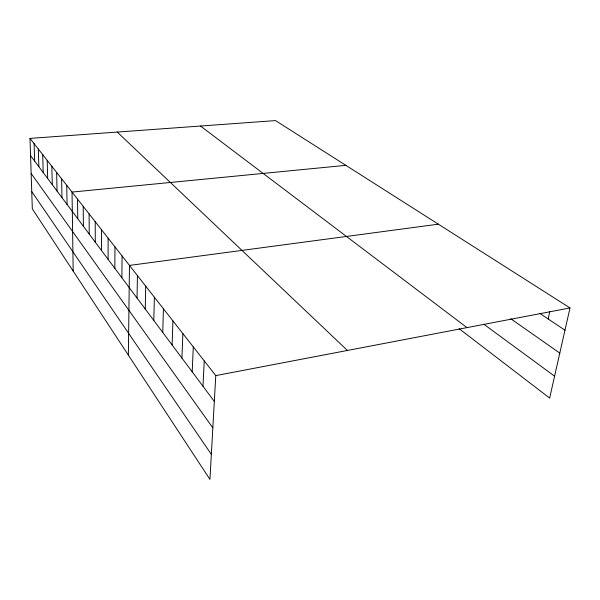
<?xml version="1.0" encoding="UTF-8"?>
<svg xmlns="http://www.w3.org/2000/svg" width="600" height="600" viewBox="0 0 600 600"><rect width="100%" height="100%" fill="white"/><g stroke="black" fill="none" stroke-linecap="round" stroke-linejoin="round"><path stroke-width="0.9" d="M108.083 259.305L108.127 238.155M114.847 268.358L114.96 246.885M121.882 277.77L122.078 255.968M128.363 355.147L129.472 265.418L438.345 224.183M137.055 298.065L137.422 275.565M145.252 309.022L145.718 286.155M153.81 320.468L154.38 297.218M162.75 332.43L163.44 308.79M172.11 344.955L172.928 320.903M181.913 358.065L182.865 333.593M192.195 371.812L193.298 346.913M202.98 386.243L204.255 360.9M30 138.398L215.775 375.608L209.94 479.408L32.318 208.837L30 138.398L275.513 120.593L570 307.942L549.645 398.07L459.18 328.733M548.168 318.975L549.743 311.678M215.775 375.608L570 307.942M345.855 165.345L72.037 192.075L73.177 271.08M539.722 313.335L564.975 330.202M510.75 318.735L559.8 353.108M483.945 324.308L554.588 376.178M200.498 126.03L466.987 327.623M117.255 132.067L347.438 350.46M30.562 155.625L214.32 401.408M31.155 173.475L212.835 427.853M31.747 191.558L211.343 454.357M34.102 143.64L34.65 161.085M38.34 149.04L38.858 166.71M42.705 154.613L43.193 172.515M47.205 160.365L47.662 178.5M51.847 166.297L52.282 184.672M56.648 172.425L57.045 191.047M61.613 178.755L61.965 197.625M66.735 185.303L67.058 204.435M77.528 199.08L77.76 218.752M83.213 206.34L83.392 226.29M89.1 213.862L89.235 234.097M95.205 221.663L95.287 242.19M101.542 229.755L101.565 250.59"/></g></svg>
